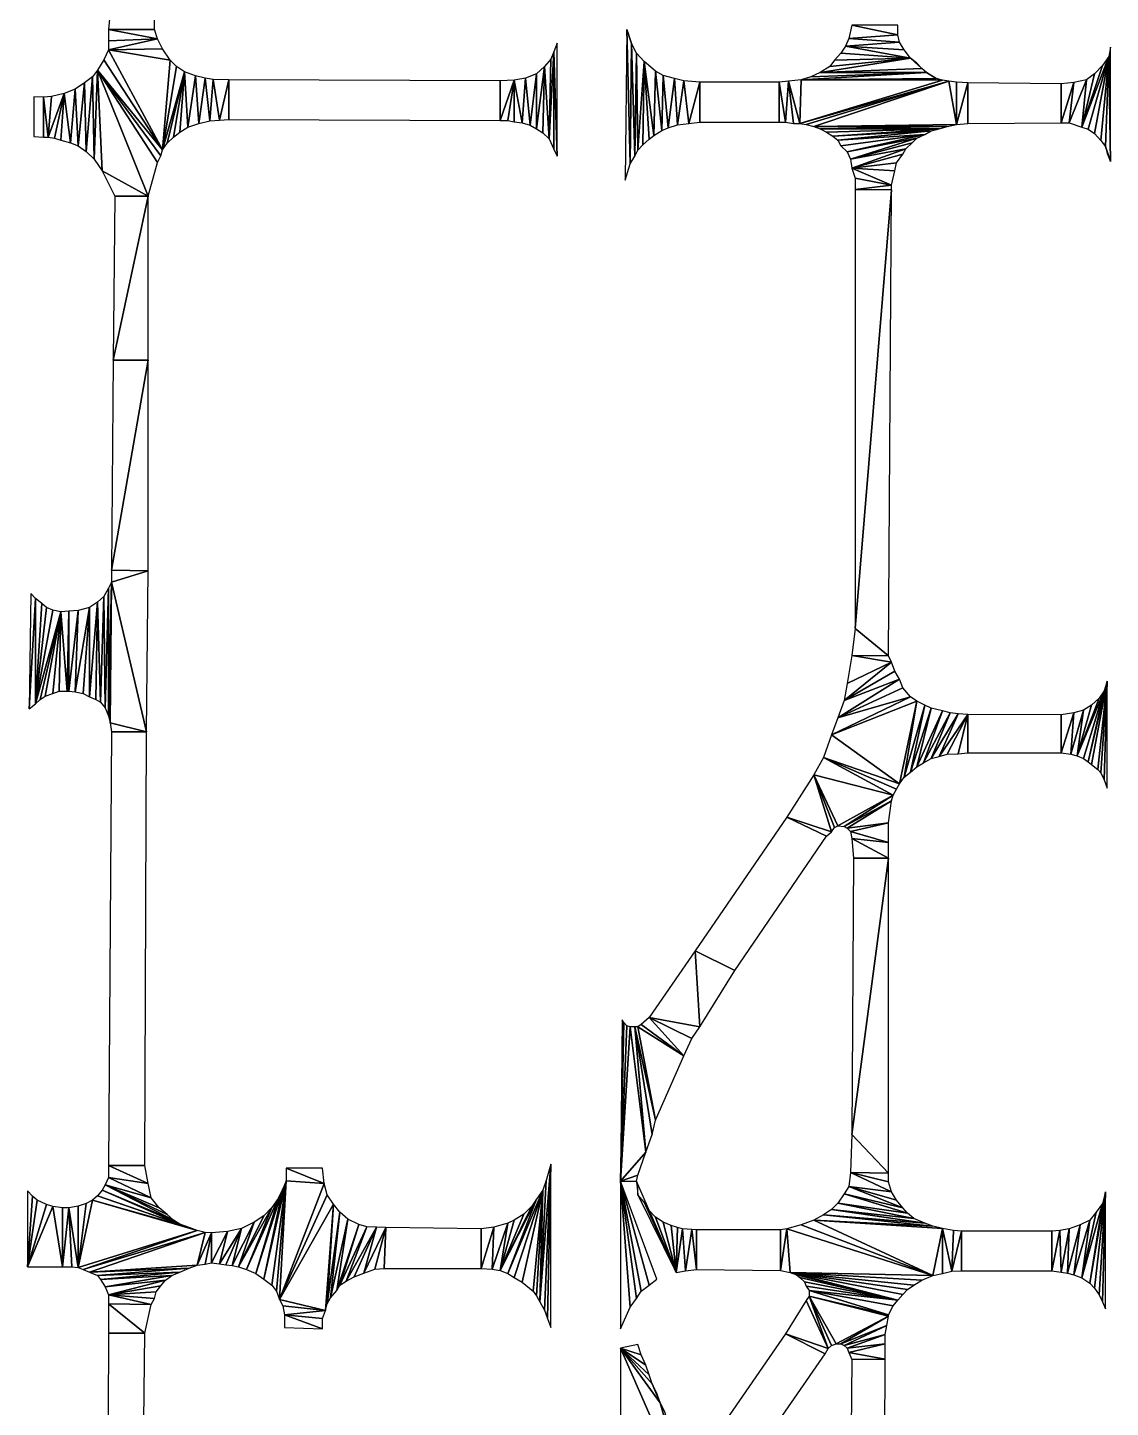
# Model space of a CAD drawing. Extents: x -35426928 to -35396732, y 11996534 to 12011444.
# Drawn here: x -35418036 to -35415304, y 12005702 to 12009182 of the extents above; entities that cross this region are included whole.
import ezdxf

# ---------------------------------------------------------------- set-up
doc = ezdxf.new("R2010")
doc.units = 0

msp = doc.modelspace()

# ---------------------------------------------------------------- linework, layer by layer
at = {"layer": 'mg_to_dxf', "color": 52}
for points in [[(-35417828, 12009222), (-35417832, 12009178), (-35417716, 12009178), (-35417716, 12009221)], [(-35417708, 12009154), (-35417708, 12009154), (-35417716, 12009178), (-35417832, 12009178)], [(-35417708, 12009154), (-35417708, 12009154), (-35417832, 12009178), (-35417832, 12009149)], [(-35416516, 12008839), (-35416516, 12008839), (-35416524, 12009178), (-35416528, 12008798)], [(-35416512, 12009142), (-35416512, 12009142), (-35416520, 12009168), (-35416524, 12009178)], [(-35416512, 12009142), (-35416512, 12009142), (-35416524, 12009178), (-35416516, 12008839)], [(-35415840, 12009164), (-35415840, 12009164), (-35415956, 12009189), (-35415964, 12009155)], [(-35415840, 12009164), (-35415840, 12009164), (-35415840, 12009189), (-35415956, 12009189)], [(-35417832, 12009126), (-35417832, 12009126), (-35417696, 12009129), (-35417708, 12009154)], [(-35417832, 12009126), (-35417832, 12009126), (-35417708, 12009154), (-35417832, 12009149)], [(-35416708, 12009121), (-35416708, 12009121), (-35416700, 12008858), (-35416700, 12009143)], [(-35416504, 12008858), (-35416504, 12008858), (-35416512, 12009142), (-35416516, 12008839)], [(-35416500, 12009118), (-35416500, 12009118), (-35416512, 12009142), (-35416504, 12008858)], [(-35415808, 12009105), (-35415808, 12009105), (-35415972, 12009136), (-35415984, 12009118)], [(-35415836, 12009146), (-35415836, 12009146), (-35415964, 12009155), (-35415972, 12009136)], [(-35415824, 12009126), (-35415824, 12009126), (-35415836, 12009146), (-35415972, 12009136)], [(-35415808, 12009105), (-35415808, 12009105), (-35415824, 12009126), (-35415972, 12009136)], [(-35415836, 12009146), (-35415836, 12009146), (-35415840, 12009164), (-35415964, 12009155)], [(-35415308, 12009110), (-35415308, 12009110), (-35415304, 12008845), (-35415304, 12009133)], [(-35417844, 12009101), (-35417844, 12009101), (-35417860, 12009075), (-35417696, 12008874)], [(-35417844, 12009101), (-35417844, 12009101), (-35417696, 12008874), (-35417832, 12009126)], [(-35417832, 12009126), (-35417832, 12009126), (-35417676, 12009100), (-35417696, 12009129)], [(-35417832, 12009126), (-35417832, 12009126), (-35417696, 12008874), (-35417676, 12009100)], [(-35417676, 12009100), (-35417676, 12009100), (-35417696, 12008874), (-35417660, 12009084)], [(-35416732, 12009084), (-35416732, 12009084), (-35416720, 12008902), (-35416716, 12009103)], [(-35416720, 12008902), (-35416720, 12008902), (-35416708, 12008876), (-35416708, 12009121)], [(-35416720, 12008902), (-35416720, 12008902), (-35416708, 12009121), (-35416716, 12009103)], [(-35416708, 12008876), (-35416708, 12008876), (-35416700, 12008858), (-35416708, 12009121)], [(-35416504, 12008858), (-35416504, 12008858), (-35416496, 12008873), (-35416500, 12009118)], [(-35416480, 12009097), (-35416480, 12009097), (-35416500, 12009118), (-35416496, 12008873)], [(-35415780, 12009079), (-35415780, 12009079), (-35415808, 12009105), (-35416036, 12009069)], [(-35416036, 12009069), (-35416036, 12009069), (-35415808, 12009105), (-35416012, 12009084)], [(-35415808, 12009105), (-35415808, 12009105), (-35416000, 12009100), (-35416012, 12009084)], [(-35415808, 12009105), (-35415808, 12009105), (-35415984, 12009118), (-35416000, 12009100)], [(-35415780, 12009079), (-35415780, 12009079), (-35415792, 12009093), (-35415808, 12009105)], [(-35415308, 12009110), (-35415308, 12009110), (-35415324, 12009087), (-35415376, 12008931)], [(-35415308, 12009110), (-35415308, 12009110), (-35415376, 12008931), (-35415360, 12008926)], [(-35415308, 12009110), (-35415308, 12009110), (-35415360, 12008926), (-35415344, 12008915)], [(-35415308, 12009110), (-35415308, 12009110), (-35415344, 12008915), (-35415328, 12008898)], [(-35415316, 12008883), (-35415316, 12008883), (-35415308, 12009110), (-35415328, 12008898)], [(-35415316, 12008883), (-35415316, 12008883), (-35415304, 12008845), (-35415308, 12009110)], [(-35417868, 12008851), (-35417868, 12008851), (-35417860, 12009075), (-35417872, 12009058)], [(-35417868, 12008851), (-35417868, 12008851), (-35417848, 12008821), (-35417860, 12009075)], [(-35417848, 12008821), (-35417848, 12008821), (-35417732, 12008757), (-35417860, 12009075)], [(-35417860, 12009075), (-35417860, 12009075), (-35417732, 12008757), (-35417708, 12008842)], [(-35417860, 12009075), (-35417860, 12009075), (-35417708, 12008842), (-35417700, 12008859)], [(-35417696, 12008874), (-35417696, 12008874), (-35417860, 12009075), (-35417700, 12008859)], [(-35417660, 12009084), (-35417660, 12009084), (-35417696, 12008874), (-35417640, 12009071)], [(-35417696, 12008874), (-35417696, 12008874), (-35417684, 12008891), (-35417640, 12009071)], [(-35417684, 12008891), (-35417684, 12008891), (-35417668, 12008906), (-35417640, 12009071)], [(-35417668, 12008906), (-35417668, 12008906), (-35417652, 12008919), (-35417640, 12009071)], [(-35417652, 12008919), (-35417652, 12008919), (-35417632, 12008931), (-35417640, 12009071)], [(-35417632, 12008931), (-35417632, 12008931), (-35417612, 12009061), (-35417640, 12009071)], [(-35416768, 12008936), (-35416768, 12008936), (-35416752, 12009066), (-35416780, 12009055)], [(-35416768, 12008936), (-35416768, 12008936), (-35416752, 12008927), (-35416752, 12009066)], [(-35416752, 12008927), (-35416752, 12008927), (-35416736, 12008917), (-35416732, 12009084)], [(-35416752, 12008927), (-35416752, 12008927), (-35416732, 12009084), (-35416752, 12009066)], [(-35416736, 12008917), (-35416736, 12008917), (-35416720, 12008902), (-35416732, 12009084)], [(-35416484, 12008887), (-35416484, 12008887), (-35416480, 12009097), (-35416496, 12008873)], [(-35416484, 12008887), (-35416484, 12008887), (-35416468, 12008901), (-35416480, 12009097)], [(-35416468, 12008901), (-35416468, 12008901), (-35416456, 12008910), (-35416480, 12009097)], [(-35416456, 12008910), (-35416456, 12008910), (-35416452, 12009073), (-35416480, 12009097)], [(-35416456, 12008910), (-35416456, 12008910), (-35416436, 12008923), (-35416452, 12009073)], [(-35416436, 12008923), (-35416436, 12008923), (-35416432, 12009062), (-35416452, 12009073)], [(-35415744, 12009054), (-35415744, 12009054), (-35415768, 12009069), (-35416084, 12009051)], [(-35416084, 12009051), (-35416084, 12009051), (-35415768, 12009069), (-35416060, 12009058)], [(-35415768, 12009069), (-35415768, 12009069), (-35416036, 12009069), (-35416060, 12009058)], [(-35415768, 12009069), (-35415768, 12009069), (-35415780, 12009079), (-35416036, 12009069)], [(-35415744, 12009054), (-35415744, 12009054), (-35415756, 12009062), (-35415768, 12009069)], [(-35415324, 12009087), (-35415324, 12009087), (-35415344, 12009066), (-35415376, 12008931)], [(-35415344, 12009066), (-35415344, 12009066), (-35415364, 12009051), (-35415376, 12008931)], [(-35417908, 12008884), (-35417908, 12008884), (-35417892, 12009043), (-35417916, 12009027)], [(-35417908, 12008884), (-35417908, 12008884), (-35417888, 12008870), (-35417892, 12009043)], [(-35417888, 12008870), (-35417888, 12008870), (-35417872, 12009058), (-35417892, 12009043)], [(-35417888, 12008870), (-35417888, 12008870), (-35417868, 12008851), (-35417872, 12009058)], [(-35417632, 12008931), (-35417632, 12008931), (-35417604, 12008941), (-35417612, 12009061)], [(-35417604, 12008941), (-35417604, 12008941), (-35417588, 12009055), (-35417612, 12009061)], [(-35417604, 12008941), (-35417604, 12008941), (-35417576, 12008947), (-35417588, 12009055)], [(-35417576, 12008947), (-35417576, 12008947), (-35417568, 12009052), (-35417588, 12009055)], [(-35417576, 12008947), (-35417576, 12008947), (-35417552, 12008949), (-35417568, 12009052)], [(-35417552, 12008949), (-35417552, 12008949), (-35417528, 12009051), (-35417568, 12009052)], [(-35417552, 12008949), (-35417552, 12008949), (-35417528, 12008951), (-35417528, 12009051)], [(-35416844, 12009048), (-35417528, 12009051), (-35417528, 12008951), (-35416844, 12008948)], [(-35416808, 12009050), (-35416808, 12009050), (-35416844, 12009048), (-35416844, 12008948)], [(-35416808, 12009050), (-35416808, 12009050), (-35416844, 12008948), (-35416824, 12008948)], [(-35416808, 12008945), (-35416808, 12008945), (-35416808, 12009050), (-35416824, 12008948)], [(-35416788, 12008942), (-35416788, 12008942), (-35416780, 12009055), (-35416808, 12009050)], [(-35416788, 12008942), (-35416788, 12008942), (-35416808, 12009050), (-35416808, 12008945)], [(-35416788, 12008942), (-35416788, 12008942), (-35416768, 12008936), (-35416780, 12009055)], [(-35416436, 12008923), (-35416436, 12008923), (-35416420, 12008930), (-35416432, 12009062)], [(-35416420, 12008930), (-35416420, 12008930), (-35416404, 12009054), (-35416432, 12009062)], [(-35416420, 12008930), (-35416420, 12008930), (-35416396, 12008937), (-35416404, 12009054)], [(-35416396, 12008937), (-35416396, 12008937), (-35416380, 12009048), (-35416404, 12009054)], [(-35416396, 12008937), (-35416396, 12008937), (-35416368, 12008941), (-35416380, 12009048)], [(-35416368, 12008941), (-35416368, 12008941), (-35416340, 12009045), (-35416380, 12009048)], [(-35416368, 12008941), (-35416368, 12008941), (-35416340, 12008944), (-35416340, 12009045)], [(-35416140, 12009045), (-35416340, 12009045), (-35416340, 12008944), (-35416140, 12008944)], [(-35416116, 12009047), (-35416116, 12009047), (-35416140, 12009045), (-35416124, 12008944)], [(-35416124, 12008944), (-35416124, 12008944), (-35416140, 12009045), (-35416140, 12008944)], [(-35416104, 12008941), (-35416104, 12008941), (-35416116, 12009047), (-35416124, 12008944)], [(-35416088, 12008941), (-35416088, 12008941), (-35416084, 12009051), (-35416116, 12009047)], [(-35416088, 12008941), (-35416088, 12008941), (-35416116, 12009047), (-35416104, 12008941)], [(-35415728, 12009050), (-35415728, 12009050), (-35416084, 12009051), (-35416088, 12008941)], [(-35415712, 12009047), (-35415712, 12009047), (-35415728, 12009050), (-35416088, 12008941)], [(-35415712, 12009047), (-35415712, 12009047), (-35416088, 12008941), (-35416072, 12008938)], [(-35415728, 12009050), (-35415728, 12009050), (-35415744, 12009054), (-35416084, 12009051)], [(-35416072, 12008938), (-35416072, 12008938), (-35416052, 12008933), (-35415712, 12009047)], [(-35416052, 12008933), (-35416052, 12008933), (-35415692, 12008938), (-35415712, 12009047)], [(-35415712, 12009047), (-35415712, 12009047), (-35415692, 12008938), (-35415692, 12009045)], [(-35415692, 12008938), (-35415692, 12008938), (-35415664, 12009043), (-35415692, 12009045)], [(-35415692, 12008938), (-35415692, 12008938), (-35415664, 12008941), (-35415664, 12009043)], [(-35415664, 12008941), (-35415428, 12008942), (-35415428, 12009041), (-35415664, 12009043)], [(-35415396, 12009044), (-35415396, 12009044), (-35415428, 12009041), (-35415428, 12008942)], [(-35415396, 12009044), (-35415396, 12009044), (-35415428, 12008942), (-35415408, 12008942)], [(-35415364, 12009051), (-35415364, 12009051), (-35415396, 12009044), (-35415408, 12008942)], [(-35415364, 12009051), (-35415364, 12009051), (-35415408, 12008942), (-35415376, 12008931)], [(-35417996, 12009007), (-35418020, 12009008), (-35418020, 12008908), (-35417996, 12008906)], [(-35417976, 12009009), (-35417976, 12009009), (-35417996, 12009007), (-35417984, 12008906)], [(-35417984, 12008906), (-35417984, 12008906), (-35417996, 12009007), (-35417996, 12008906)], [(-35417944, 12009016), (-35417944, 12009016), (-35417976, 12009009), (-35417984, 12008906)], [(-35417944, 12009016), (-35417944, 12009016), (-35417984, 12008906), (-35417968, 12008904)], [(-35417952, 12008899), (-35417952, 12008899), (-35417944, 12009016), (-35417968, 12008904)], [(-35417952, 12008899), (-35417952, 12008899), (-35417928, 12008892), (-35417944, 12009016)], [(-35417928, 12008892), (-35417928, 12008892), (-35417916, 12009027), (-35417944, 12009016)], [(-35417928, 12008892), (-35417928, 12008892), (-35417908, 12008884), (-35417916, 12009027)], [(-35415716, 12008933), (-35415716, 12008933), (-35415692, 12008938), (-35416052, 12008933)], [(-35415716, 12008933), (-35415716, 12008933), (-35416052, 12008933), (-35416036, 12008927)], [(-35415736, 12008927), (-35415736, 12008927), (-35415716, 12008933), (-35416036, 12008927)], [(-35415736, 12008927), (-35415736, 12008927), (-35416036, 12008927), (-35416020, 12008919)], [(-35415736, 12008927), (-35415736, 12008927), (-35416020, 12008919), (-35416004, 12008909)], [(-35415756, 12008922), (-35415756, 12008922), (-35415736, 12008927), (-35416004, 12008909)], [(-35415756, 12008922), (-35415756, 12008922), (-35416004, 12008909), (-35415992, 12008899)], [(-35415772, 12008913), (-35415772, 12008913), (-35415756, 12008922), (-35415992, 12008899)], [(-35415772, 12008913), (-35415772, 12008913), (-35415992, 12008899), (-35415984, 12008884)], [(-35415772, 12008913), (-35415772, 12008913), (-35415984, 12008884), (-35415968, 12008869)], [(-35415792, 12008904), (-35415792, 12008904), (-35415772, 12008913), (-35415968, 12008869)], [(-35415792, 12008904), (-35415792, 12008904), (-35415968, 12008869), (-35415960, 12008851)], [(-35415804, 12008892), (-35415804, 12008892), (-35415792, 12008904), (-35415960, 12008851)], [(-35415820, 12008877), (-35415820, 12008877), (-35415804, 12008892), (-35415960, 12008851)], [(-35415820, 12008877), (-35415820, 12008877), (-35415960, 12008851), (-35415956, 12008828)], [(-35415820, 12008877), (-35415820, 12008877), (-35415956, 12008828), (-35415828, 12008863)], [(-35415956, 12008828), (-35415956, 12008828), (-35415844, 12008841), (-35415828, 12008863)], [(-35415316, 12008883), (-35415316, 12008883), (-35415312, 12008865), (-35415304, 12008845)], [(-35417848, 12008821), (-35417848, 12008821), (-35417816, 12008757), (-35417732, 12008757)], [(-35415956, 12008828), (-35415956, 12008828), (-35415848, 12008821), (-35415844, 12008841)], [(-35415956, 12008828), (-35415956, 12008828), (-35415948, 12008803), (-35415856, 12008785)], [(-35415956, 12008828), (-35415956, 12008828), (-35415856, 12008785), (-35415848, 12008821)], [(-35415948, 12008803), (-35415948, 12008803), (-35415948, 12008774), (-35415856, 12008785)], [(-35415856, 12008785), (-35415856, 12008785), (-35415948, 12008774), (-35415856, 12008773)], [(-35417816, 12008757), (-35417816, 12008757), (-35417820, 12008344), (-35417732, 12008757)], [(-35417732, 12008757), (-35417732, 12008757), (-35417820, 12008344), (-35417732, 12008344)], [(-35415948, 12007667), (-35415948, 12007667), (-35415856, 12008773), (-35415948, 12008774)], [(-35415948, 12007667), (-35415948, 12007667), (-35415864, 12007598), (-35415856, 12008773)], [(-35417732, 12008344), (-35417732, 12008344), (-35417820, 12008344), (-35417824, 12007814)], [(-35417732, 12008344), (-35417732, 12008344), (-35417824, 12007814), (-35417732, 12007812)], [(-35417824, 12007784), (-35417824, 12007784), (-35417732, 12007812), (-35417824, 12007814)], [(-35417824, 12007784), (-35417824, 12007784), (-35417736, 12007406), (-35417732, 12007812)], [(-35417832, 12007447), (-35417832, 12007447), (-35417828, 12007429), (-35417824, 12007784)], [(-35417832, 12007447), (-35417832, 12007447), (-35417824, 12007784), (-35417832, 12007769)], [(-35417828, 12007429), (-35417828, 12007429), (-35417736, 12007406), (-35417824, 12007784)], [(-35418032, 12007464), (-35418032, 12007464), (-35418016, 12007743), (-35418028, 12007755)], [(-35418016, 12007477), (-35418016, 12007477), (-35418016, 12007743), (-35418032, 12007464)], [(-35418000, 12007730), (-35418000, 12007730), (-35418016, 12007743), (-35418016, 12007477)], [(-35417852, 12007481), (-35417852, 12007481), (-35417844, 12007748), (-35417860, 12007733)], [(-35417852, 12007481), (-35417852, 12007481), (-35417840, 12007467), (-35417844, 12007748)], [(-35417840, 12007467), (-35417840, 12007467), (-35417832, 12007769), (-35417844, 12007748)], [(-35417840, 12007467), (-35417840, 12007467), (-35417832, 12007447), (-35417832, 12007769)], [(-35418016, 12007477), (-35418016, 12007477), (-35417988, 12007720), (-35418000, 12007730)], [(-35418016, 12007477), (-35418016, 12007477), (-35417972, 12007713), (-35417988, 12007720)], [(-35418016, 12007477), (-35418016, 12007477), (-35417952, 12007709), (-35417972, 12007713)], [(-35418004, 12007488), (-35418004, 12007488), (-35417952, 12007709), (-35418016, 12007477)], [(-35418004, 12007488), (-35418004, 12007488), (-35417992, 12007496), (-35417952, 12007709)], [(-35417992, 12007496), (-35417992, 12007496), (-35417972, 12007503), (-35417952, 12007709)], [(-35417972, 12007503), (-35417972, 12007503), (-35417956, 12007509), (-35417952, 12007709)], [(-35417956, 12007509), (-35417956, 12007509), (-35417936, 12007509), (-35417952, 12007709)], [(-35417952, 12007709), (-35417952, 12007709), (-35417936, 12007509), (-35417932, 12007711)], [(-35417932, 12007509), (-35417932, 12007509), (-35417932, 12007711), (-35417936, 12007509)], [(-35417916, 12007507), (-35417916, 12007507), (-35417908, 12007712), (-35417932, 12007509)], [(-35417908, 12007712), (-35417908, 12007712), (-35417932, 12007711), (-35417932, 12007509)], [(-35417896, 12007503), (-35417896, 12007503), (-35417880, 12007720), (-35417916, 12007507)], [(-35417880, 12007720), (-35417880, 12007720), (-35417908, 12007712), (-35417916, 12007507)], [(-35417896, 12007503), (-35417896, 12007503), (-35417880, 12007495), (-35417880, 12007720)], [(-35417860, 12007733), (-35417860, 12007733), (-35417880, 12007495), (-35417864, 12007488)], [(-35417880, 12007495), (-35417880, 12007495), (-35417860, 12007733), (-35417880, 12007720)], [(-35417864, 12007488), (-35417864, 12007488), (-35417852, 12007481), (-35417860, 12007733)], [(-35415948, 12007667), (-35415948, 12007667), (-35415956, 12007599), (-35415864, 12007598)], [(-35415848, 12007559), (-35415848, 12007559), (-35415856, 12007582), (-35415976, 12007485)], [(-35415976, 12007485), (-35415976, 12007485), (-35415856, 12007582), (-35415968, 12007528)], [(-35415968, 12007528), (-35415968, 12007528), (-35415856, 12007582), (-35415956, 12007599)], [(-35415956, 12007599), (-35415956, 12007599), (-35415856, 12007582), (-35415864, 12007598)], [(-35415828, 12007517), (-35415828, 12007517), (-35415836, 12007539), (-35415992, 12007442)], [(-35415992, 12007442), (-35415992, 12007442), (-35415836, 12007539), (-35415976, 12007485)], [(-35415976, 12007485), (-35415976, 12007485), (-35415836, 12007539), (-35415848, 12007559)], [(-35415312, 12007534), (-35415312, 12007534), (-35415320, 12007510), (-35415360, 12007331)], [(-35415312, 12007534), (-35415312, 12007534), (-35415360, 12007331), (-35415352, 12007324)], [(-35415312, 12007534), (-35415312, 12007534), (-35415352, 12007324), (-35415336, 12007311)], [(-35415312, 12007534), (-35415312, 12007534), (-35415336, 12007311), (-35415328, 12007303)], [(-35415320, 12007285), (-35415320, 12007285), (-35415312, 12007534), (-35415328, 12007303)], [(-35415320, 12007285), (-35415320, 12007285), (-35415312, 12007264), (-35415312, 12007534)], [(-35415808, 12007495), (-35415808, 12007495), (-35415828, 12007517), (-35415992, 12007442)], [(-35415320, 12007510), (-35415320, 12007510), (-35415332, 12007491), (-35415388, 12007346)], [(-35415320, 12007510), (-35415320, 12007510), (-35415388, 12007346), (-35415372, 12007339)], [(-35415320, 12007510), (-35415320, 12007510), (-35415372, 12007339), (-35415360, 12007331)], [(-35415792, 12007484), (-35415792, 12007484), (-35415808, 12007495), (-35416008, 12007399)], [(-35415808, 12007495), (-35415808, 12007495), (-35415992, 12007442), (-35416008, 12007399)], [(-35415792, 12007484), (-35415792, 12007484), (-35416008, 12007399), (-35415836, 12007275)], [(-35415824, 12007292), (-35415824, 12007292), (-35415792, 12007484), (-35415836, 12007275)], [(-35415772, 12007474), (-35415772, 12007474), (-35415792, 12007484), (-35415824, 12007292)], [(-35415808, 12007305), (-35415808, 12007305), (-35415772, 12007474), (-35415824, 12007292)], [(-35415756, 12007466), (-35415756, 12007466), (-35415772, 12007474), (-35415808, 12007305)], [(-35415792, 12007318), (-35415792, 12007318), (-35415756, 12007466), (-35415808, 12007305)], [(-35415728, 12007459), (-35415728, 12007459), (-35415756, 12007466), (-35415792, 12007318)], [(-35415332, 12007491), (-35415332, 12007491), (-35415352, 12007474), (-35415388, 12007346)], [(-35415352, 12007474), (-35415352, 12007474), (-35415372, 12007461), (-35415388, 12007346)], [(-35417828, 12007429), (-35417828, 12007429), (-35417824, 12007406), (-35417736, 12007406)], [(-35415776, 12007328), (-35415776, 12007328), (-35415728, 12007459), (-35415792, 12007318)], [(-35415708, 12007454), (-35415708, 12007454), (-35415728, 12007459), (-35415776, 12007328)], [(-35415756, 12007339), (-35415756, 12007339), (-35415708, 12007454), (-35415776, 12007328)], [(-35415688, 12007452), (-35415688, 12007452), (-35415708, 12007454), (-35415756, 12007339)], [(-35415736, 12007344), (-35415736, 12007344), (-35415688, 12007452), (-35415756, 12007339)], [(-35415664, 12007450), (-35415664, 12007450), (-35415688, 12007452), (-35415736, 12007344)], [(-35415716, 12007350), (-35415716, 12007350), (-35415664, 12007450), (-35415736, 12007344)], [(-35415716, 12007350), (-35415716, 12007350), (-35415688, 12007351), (-35415664, 12007450)], [(-35415664, 12007450), (-35415664, 12007450), (-35415688, 12007351), (-35415664, 12007353)], [(-35415664, 12007353), (-35415428, 12007353), (-35415428, 12007449), (-35415664, 12007450)], [(-35415396, 12007454), (-35415396, 12007454), (-35415428, 12007449), (-35415428, 12007353)], [(-35415396, 12007454), (-35415396, 12007454), (-35415428, 12007353), (-35415404, 12007350)], [(-35415388, 12007346), (-35415388, 12007346), (-35415372, 12007461), (-35415404, 12007350)], [(-35415372, 12007461), (-35415372, 12007461), (-35415396, 12007454), (-35415404, 12007350)], [(-35417824, 12007406), (-35417832, 12006313), (-35417740, 12006313), (-35417736, 12007406)], [(-35415836, 12007275), (-35415836, 12007275), (-35416008, 12007399), (-35416028, 12007342)], [(-35416028, 12007342), (-35416028, 12007342), (-35416052, 12007298), (-35415852, 12007247)], [(-35415836, 12007275), (-35415836, 12007275), (-35416028, 12007342), (-35415844, 12007262)], [(-35416028, 12007342), (-35416028, 12007342), (-35415852, 12007247), (-35415844, 12007262)], [(-35416052, 12007298), (-35416052, 12007298), (-35416120, 12007191), (-35416008, 12007154)], [(-35415992, 12007169), (-35415992, 12007169), (-35416052, 12007298), (-35416000, 12007165)], [(-35415852, 12007247), (-35415852, 12007247), (-35416052, 12007298), (-35415992, 12007169)], [(-35416000, 12007165), (-35416000, 12007165), (-35416052, 12007298), (-35416008, 12007154)], [(-35415976, 12007168), (-35415976, 12007168), (-35415852, 12007247), (-35415992, 12007169)], [(-35415856, 12007232), (-35415856, 12007232), (-35415852, 12007247), (-35415976, 12007168)], [(-35415968, 12007163), (-35415968, 12007163), (-35415856, 12007232), (-35415976, 12007168)], [(-35415864, 12007177), (-35415864, 12007177), (-35415856, 12007232), (-35415968, 12007163)], [(-35416120, 12007191), (-35416352, 12006854), (-35416252, 12006804), (-35416020, 12007143)], [(-35416008, 12007154), (-35416008, 12007154), (-35416120, 12007191), (-35416020, 12007143)], [(-35415960, 12007155), (-35415960, 12007155), (-35415864, 12007177), (-35415968, 12007163)], [(-35415864, 12007127), (-35415864, 12007127), (-35415864, 12007177), (-35415960, 12007155)], [(-35415956, 12007137), (-35415956, 12007137), (-35415864, 12007127), (-35415960, 12007155)], [(-35415956, 12007137), (-35415956, 12007137), (-35415952, 12007088), (-35415864, 12007088)], [(-35415956, 12007137), (-35415956, 12007137), (-35415864, 12007088), (-35415864, 12007127)], [(-35415956, 12006391), (-35415956, 12006391), (-35415864, 12007088), (-35415952, 12007088)], [(-35415956, 12006391), (-35415956, 12006391), (-35415864, 12006293), (-35415864, 12007088)], [(-35416352, 12006854), (-35416352, 12006854), (-35416468, 12006686), (-35416340, 12006662)], [(-35416252, 12006804), (-35416252, 12006804), (-35416352, 12006854), (-35416340, 12006662)], [(-35416532, 12006673), (-35416532, 12006673), (-35416536, 12006680), (-35416540, 12006273)], [(-35416532, 12006673), (-35416532, 12006673), (-35416540, 12006273), (-35416524, 12006665)], [(-35416540, 12006273), (-35416540, 12006273), (-35416516, 12006662), (-35416524, 12006665)], [(-35416516, 12006662), (-35416516, 12006662), (-35416540, 12006273), (-35416476, 12006346)], [(-35416516, 12006662), (-35416516, 12006662), (-35416476, 12006346), (-35416504, 12006662)], [(-35416504, 12006662), (-35416504, 12006662), (-35416460, 12006391), (-35416452, 12006427)], [(-35416476, 12006346), (-35416476, 12006346), (-35416460, 12006391), (-35416504, 12006662)], [(-35416504, 12006662), (-35416504, 12006662), (-35416452, 12006427), (-35416496, 12006662)], [(-35416496, 12006662), (-35416496, 12006662), (-35416380, 12006589), (-35416488, 12006668)], [(-35416452, 12006427), (-35416452, 12006427), (-35416380, 12006589), (-35416496, 12006662)], [(-35416380, 12006589), (-35416380, 12006589), (-35416468, 12006686), (-35416488, 12006668)], [(-35416380, 12006589), (-35416380, 12006589), (-35416360, 12006633), (-35416468, 12006686)], [(-35416340, 12006662), (-35416340, 12006662), (-35416468, 12006686), (-35416360, 12006633)], [(-35415956, 12006391), (-35415956, 12006391), (-35415960, 12006295), (-35415864, 12006293)], [(-35416716, 12006316), (-35416716, 12006316), (-35416744, 12005969), (-35416732, 12005948)], [(-35416716, 12006316), (-35416716, 12006316), (-35416728, 12006275), (-35416744, 12005969)], [(-35416724, 12005927), (-35416724, 12005927), (-35416716, 12006316), (-35416732, 12005948)], [(-35416724, 12005927), (-35416724, 12005927), (-35416716, 12005904), (-35416716, 12006316)], [(-35416540, 12006273), (-35416540, 12006273), (-35416496, 12006288), (-35416476, 12006346)], [(-35417724, 12006231), (-35417724, 12006231), (-35417832, 12006282), (-35417840, 12006264)], [(-35417732, 12006267), (-35417732, 12006267), (-35417740, 12006313), (-35417832, 12006313)], [(-35417732, 12006267), (-35417732, 12006267), (-35417832, 12006313), (-35417832, 12006282)], [(-35417724, 12006231), (-35417724, 12006231), (-35417732, 12006267), (-35417832, 12006282)], [(-35417288, 12006267), (-35417288, 12006267), (-35417292, 12006306), (-35417384, 12006306)], [(-35417288, 12006267), (-35417288, 12006267), (-35417384, 12006306), (-35417384, 12006274)], [(-35416540, 12006273), (-35416540, 12006273), (-35416500, 12006273), (-35416496, 12006288)], [(-35415960, 12006295), (-35415960, 12006295), (-35415964, 12006260), (-35415856, 12006246)], [(-35415864, 12006271), (-35415864, 12006271), (-35415960, 12006295), (-35415856, 12006246)], [(-35415864, 12006271), (-35415864, 12006271), (-35415864, 12006293), (-35415960, 12006295)], [(-35418024, 12006235), (-35418024, 12006235), (-35418036, 12006249), (-35418036, 12006057)], [(-35417652, 12006165), (-35417652, 12006165), (-35417848, 12006250), (-35417860, 12006236)], [(-35417668, 12006175), (-35417668, 12006175), (-35417840, 12006264), (-35417848, 12006250)], [(-35417652, 12006165), (-35417652, 12006165), (-35417668, 12006175), (-35417848, 12006250)], [(-35417668, 12006175), (-35417668, 12006175), (-35417684, 12006189), (-35417840, 12006264)], [(-35417684, 12006189), (-35417684, 12006189), (-35417704, 12006206), (-35417840, 12006264)], [(-35417704, 12006206), (-35417704, 12006206), (-35417724, 12006231), (-35417840, 12006264)], [(-35417392, 12006254), (-35417392, 12006254), (-35417404, 12006229), (-35417460, 12006040)], [(-35417392, 12006254), (-35417392, 12006254), (-35417460, 12006040), (-35417440, 12006026)], [(-35417384, 12006274), (-35417384, 12006274), (-35417392, 12006254), (-35417440, 12006026)], [(-35417384, 12006274), (-35417384, 12006274), (-35417440, 12006026), (-35417420, 12006011)], [(-35417384, 12006274), (-35417384, 12006274), (-35417420, 12006011), (-35417408, 12005996)], [(-35417400, 12005975), (-35417400, 12005975), (-35417384, 12006274), (-35417408, 12005996)], [(-35417400, 12005975), (-35417400, 12005975), (-35417288, 12006267), (-35417384, 12006274)], [(-35417280, 12006239), (-35417280, 12006239), (-35417288, 12006267), (-35417400, 12005975)], [(-35416736, 12006250), (-35416736, 12006250), (-35416752, 12006228), (-35416824, 12006040)], [(-35416736, 12006250), (-35416736, 12006250), (-35416824, 12006040), (-35416808, 12006030)], [(-35416736, 12006250), (-35416736, 12006250), (-35416808, 12006030), (-35416788, 12006018)], [(-35416736, 12006250), (-35416736, 12006250), (-35416788, 12006018), (-35416760, 12005996)], [(-35416736, 12006250), (-35416736, 12006250), (-35416760, 12005996), (-35416752, 12005984)], [(-35416744, 12005969), (-35416744, 12005969), (-35416736, 12006250), (-35416752, 12005984)], [(-35416744, 12005969), (-35416744, 12005969), (-35416728, 12006275), (-35416736, 12006250)], [(-35416468, 12006011), (-35416468, 12006011), (-35416540, 12006273), (-35416488, 12005996)], [(-35416468, 12006011), (-35416468, 12006011), (-35416448, 12006026), (-35416540, 12006273)], [(-35416540, 12006273), (-35416540, 12006273), (-35416500, 12005977), (-35416488, 12005996)], [(-35416540, 12006273), (-35416540, 12006273), (-35416516, 12005955), (-35416500, 12005977)], [(-35416540, 12006273), (-35416540, 12006273), (-35416540, 12005901), (-35416516, 12005955)], [(-35416496, 12006239), (-35416496, 12006239), (-35416400, 12006043), (-35416500, 12006273)], [(-35416496, 12006239), (-35416496, 12006239), (-35416496, 12006257), (-35416500, 12006273)], [(-35415964, 12006260), (-35415964, 12006260), (-35415976, 12006241), (-35415828, 12006206)], [(-35415844, 12006225), (-35415844, 12006225), (-35415964, 12006260), (-35415828, 12006206)], [(-35415856, 12006246), (-35415856, 12006246), (-35415964, 12006260), (-35415844, 12006225)], [(-35415316, 12006246), (-35415316, 12006246), (-35415324, 12006217), (-35415356, 12006016)], [(-35415316, 12006246), (-35415316, 12006246), (-35415356, 12006016), (-35415344, 12006003)], [(-35415316, 12006246), (-35415316, 12006246), (-35415344, 12006003), (-35415332, 12005986)], [(-35415324, 12005969), (-35415324, 12005969), (-35415316, 12006246), (-35415332, 12005986)], [(-35415324, 12005969), (-35415324, 12005969), (-35415316, 12005951), (-35415316, 12006246)], [(-35418024, 12006235), (-35418024, 12006235), (-35418036, 12006057), (-35418012, 12006225)], [(-35418036, 12006057), (-35418036, 12006057), (-35417988, 12006214), (-35418012, 12006225)], [(-35418036, 12006057), (-35418036, 12006057), (-35417972, 12006209), (-35417988, 12006214)], [(-35418036, 12006057), (-35418036, 12006057), (-35417948, 12006057), (-35417972, 12006209)], [(-35417972, 12006209), (-35417972, 12006209), (-35417948, 12006057), (-35417948, 12006206)], [(-35417908, 12006055), (-35417908, 12006055), (-35417908, 12006210), (-35417932, 12006206)], [(-35417608, 12006149), (-35417608, 12006149), (-35417872, 12006225), (-35417908, 12006055)], [(-35417908, 12006055), (-35417908, 12006055), (-35417872, 12006225), (-35417888, 12006217)], [(-35417908, 12006055), (-35417908, 12006055), (-35417888, 12006217), (-35417908, 12006210)], [(-35417628, 12006156), (-35417628, 12006156), (-35417860, 12006236), (-35417872, 12006225)], [(-35417608, 12006149), (-35417608, 12006149), (-35417628, 12006156), (-35417872, 12006225)], [(-35417628, 12006156), (-35417628, 12006156), (-35417652, 12006165), (-35417860, 12006236)], [(-35417404, 12006229), (-35417404, 12006229), (-35417420, 12006207), (-35417484, 12006050)], [(-35417404, 12006229), (-35417404, 12006229), (-35417484, 12006050), (-35417460, 12006040)], [(-35417264, 12006215), (-35417264, 12006215), (-35417280, 12006239), (-35417400, 12005975)], [(-35417264, 12006215), (-35417264, 12006215), (-35417400, 12005975), (-35417284, 12005947)], [(-35417280, 12005964), (-35417280, 12005964), (-35417264, 12006215), (-35417284, 12005947)], [(-35417248, 12006195), (-35417248, 12006195), (-35417264, 12006215), (-35417280, 12005964)], [(-35416752, 12006228), (-35416752, 12006228), (-35416764, 12006210), (-35416844, 12006048)], [(-35416752, 12006228), (-35416752, 12006228), (-35416844, 12006048), (-35416824, 12006040)], [(-35416764, 12006210), (-35416764, 12006210), (-35416784, 12006190), (-35416844, 12006048)], [(-35416400, 12006043), (-35416400, 12006043), (-35416480, 12006220), (-35416496, 12006239)], [(-35416400, 12006043), (-35416400, 12006043), (-35416468, 12006199), (-35416480, 12006220)], [(-35415992, 12006218), (-35415992, 12006218), (-35416008, 12006202), (-35415800, 12006179)], [(-35415976, 12006241), (-35415976, 12006241), (-35415992, 12006218), (-35415816, 12006192)], [(-35415816, 12006192), (-35415816, 12006192), (-35415992, 12006218), (-35415800, 12006179)], [(-35415828, 12006206), (-35415828, 12006206), (-35415976, 12006241), (-35415816, 12006192)], [(-35415324, 12006217), (-35415324, 12006217), (-35415340, 12006195), (-35415376, 12006029)], [(-35415324, 12006217), (-35415324, 12006217), (-35415376, 12006029), (-35415356, 12006016)], [(-35417932, 12006206), (-35417932, 12006206), (-35417948, 12006206), (-35417948, 12006057)], [(-35417932, 12006206), (-35417932, 12006206), (-35417948, 12006057), (-35417924, 12006057)], [(-35417908, 12006055), (-35417908, 12006055), (-35417932, 12006206), (-35417924, 12006057)], [(-35417420, 12006207), (-35417420, 12006207), (-35417440, 12006186), (-35417504, 12006057)], [(-35417420, 12006207), (-35417420, 12006207), (-35417504, 12006057), (-35417484, 12006050)], [(-35417440, 12006186), (-35417440, 12006186), (-35417464, 12006170), (-35417504, 12006057)], [(-35417272, 12005979), (-35417272, 12005979), (-35417248, 12006195), (-35417280, 12005964)], [(-35417228, 12006177), (-35417228, 12006177), (-35417248, 12006195), (-35417272, 12005979)], [(-35417256, 12005997), (-35417256, 12005997), (-35417228, 12006177), (-35417272, 12005979)], [(-35417200, 12006164), (-35417200, 12006164), (-35417228, 12006177), (-35417256, 12005997)], [(-35416784, 12006190), (-35416784, 12006190), (-35416808, 12006175), (-35416844, 12006048)], [(-35416808, 12006175), (-35416808, 12006175), (-35416824, 12006167), (-35416844, 12006048)], [(-35416400, 12006043), (-35416400, 12006043), (-35416452, 12006182), (-35416468, 12006199)], [(-35416400, 12006043), (-35416400, 12006043), (-35416432, 12006170), (-35416452, 12006182)], [(-35416052, 12006175), (-35416052, 12006175), (-35416084, 12006163), (-35415752, 12006035)], [(-35416028, 12006188), (-35416028, 12006188), (-35416052, 12006175), (-35415752, 12006160)], [(-35415752, 12006160), (-35415752, 12006160), (-35416052, 12006175), (-35415728, 12006154)], [(-35416052, 12006175), (-35416052, 12006175), (-35415752, 12006035), (-35415728, 12006154)], [(-35416008, 12006202), (-35416008, 12006202), (-35416028, 12006188), (-35415772, 12006167)], [(-35415772, 12006167), (-35415772, 12006167), (-35416028, 12006188), (-35415752, 12006160)], [(-35415800, 12006179), (-35415800, 12006179), (-35416008, 12006202), (-35415772, 12006167)], [(-35415356, 12006175), (-35415356, 12006175), (-35415396, 12006037), (-35415376, 12006029)], [(-35415356, 12006175), (-35415356, 12006175), (-35415380, 12006163), (-35415396, 12006037)], [(-35415340, 12006195), (-35415340, 12006195), (-35415356, 12006175), (-35415376, 12006029)], [(-35417896, 12006050), (-35417896, 12006050), (-35417608, 12006149), (-35417908, 12006055)], [(-35417588, 12006144), (-35417588, 12006144), (-35417608, 12006149), (-35417896, 12006050)], [(-35417896, 12006050), (-35417896, 12006050), (-35417880, 12006044), (-35417588, 12006144)], [(-35417880, 12006044), (-35417880, 12006044), (-35417608, 12006061), (-35417588, 12006144)], [(-35417588, 12006144), (-35417588, 12006144), (-35417608, 12006061), (-35417572, 12006143)], [(-35417608, 12006061), (-35417608, 12006061), (-35417588, 12006064), (-35417572, 12006143)], [(-35417572, 12006143), (-35417572, 12006143), (-35417588, 12006064), (-35417572, 12006067)], [(-35417532, 12006146), (-35417532, 12006146), (-35417572, 12006143), (-35417572, 12006067)], [(-35417532, 12006146), (-35417532, 12006146), (-35417572, 12006067), (-35417552, 12006065)], [(-35417496, 12006154), (-35417496, 12006154), (-35417532, 12006146), (-35417552, 12006065)], [(-35417496, 12006154), (-35417496, 12006154), (-35417552, 12006065), (-35417536, 12006062)], [(-35417520, 12006060), (-35417520, 12006060), (-35417496, 12006154), (-35417536, 12006062)], [(-35417504, 12006057), (-35417504, 12006057), (-35417464, 12006170), (-35417520, 12006060)], [(-35417464, 12006170), (-35417464, 12006170), (-35417496, 12006154), (-35417520, 12006060)], [(-35417248, 12006011), (-35417248, 12006011), (-35417200, 12006164), (-35417256, 12005997)], [(-35417180, 12006158), (-35417180, 12006158), (-35417200, 12006164), (-35417248, 12006011)], [(-35417232, 12006021), (-35417232, 12006021), (-35417180, 12006158), (-35417248, 12006011)], [(-35417156, 12006157), (-35417156, 12006157), (-35417180, 12006158), (-35417232, 12006021)], [(-35417212, 12006032), (-35417212, 12006032), (-35417156, 12006157), (-35417232, 12006021)], [(-35417188, 12006041), (-35417188, 12006041), (-35417156, 12006157), (-35417212, 12006032)], [(-35417132, 12006156), (-35417132, 12006156), (-35417156, 12006157), (-35417188, 12006041)], [(-35417160, 12006051), (-35417160, 12006051), (-35417132, 12006156), (-35417188, 12006041)], [(-35417160, 12006051), (-35417160, 12006051), (-35417136, 12006053), (-35417132, 12006156)], [(-35417136, 12006053), (-35416892, 12006053), (-35416892, 12006153), (-35417132, 12006156)], [(-35416860, 12006157), (-35416860, 12006157), (-35416892, 12006153), (-35416892, 12006053)], [(-35416860, 12006157), (-35416860, 12006157), (-35416892, 12006053), (-35416864, 12006051)], [(-35416824, 12006167), (-35416824, 12006167), (-35416860, 12006157), (-35416864, 12006051)], [(-35416824, 12006167), (-35416824, 12006167), (-35416864, 12006051), (-35416844, 12006048)], [(-35416400, 12006043), (-35416400, 12006043), (-35416412, 12006161), (-35416432, 12006170)], [(-35416400, 12006043), (-35416400, 12006043), (-35416396, 12006156), (-35416412, 12006161)], [(-35416400, 12006043), (-35416400, 12006043), (-35416384, 12006153), (-35416396, 12006156)], [(-35416400, 12006043), (-35416400, 12006043), (-35416376, 12006047), (-35416384, 12006153)], [(-35416384, 12006153), (-35416384, 12006153), (-35416376, 12006047), (-35416360, 12006151)], [(-35416376, 12006047), (-35416376, 12006047), (-35416348, 12006050), (-35416360, 12006151)], [(-35416360, 12006151), (-35416360, 12006151), (-35416348, 12006050), (-35416348, 12006150)], [(-35416348, 12006050), (-35416136, 12006048), (-35416136, 12006150), (-35416348, 12006150)], [(-35416120, 12006153), (-35416120, 12006153), (-35416136, 12006150), (-35416136, 12006048)], [(-35416120, 12006153), (-35416120, 12006153), (-35416136, 12006048), (-35416112, 12006043)], [(-35416084, 12006163), (-35416084, 12006163), (-35416120, 12006153), (-35415752, 12006035)], [(-35415752, 12006035), (-35415752, 12006035), (-35416120, 12006153), (-35416112, 12006043)], [(-35415728, 12006154), (-35415728, 12006154), (-35415752, 12006035), (-35415728, 12006040)], [(-35415728, 12006154), (-35415728, 12006154), (-35415728, 12006040), (-35415704, 12006046)], [(-35415728, 12006154), (-35415728, 12006154), (-35415704, 12006046), (-35415700, 12006149)], [(-35415704, 12006046), (-35415704, 12006046), (-35415680, 12006147), (-35415700, 12006149)], [(-35415704, 12006046), (-35415704, 12006046), (-35415680, 12006047), (-35415680, 12006147)], [(-35415680, 12006047), (-35415452, 12006047), (-35415452, 12006147), (-35415680, 12006147)], [(-35415432, 12006149), (-35415432, 12006149), (-35415452, 12006147), (-35415452, 12006047)], [(-35415432, 12006149), (-35415432, 12006149), (-35415452, 12006047), (-35415428, 12006044)], [(-35415408, 12006153), (-35415408, 12006153), (-35415432, 12006149), (-35415428, 12006044)], [(-35415408, 12006153), (-35415408, 12006153), (-35415428, 12006044), (-35415412, 12006041)], [(-35415396, 12006037), (-35415396, 12006037), (-35415380, 12006163), (-35415412, 12006041)], [(-35415380, 12006163), (-35415380, 12006163), (-35415408, 12006153), (-35415412, 12006041)], [(-35417628, 12006054), (-35417628, 12006054), (-35417608, 12006061), (-35417880, 12006044)], [(-35417628, 12006054), (-35417628, 12006054), (-35417880, 12006044), (-35417860, 12006035)], [(-35417652, 12006044), (-35417652, 12006044), (-35417628, 12006054), (-35417860, 12006035)], [(-35417652, 12006044), (-35417652, 12006044), (-35417860, 12006035), (-35417852, 12006025)], [(-35417672, 12006035), (-35417672, 12006035), (-35417652, 12006044), (-35417852, 12006025)], [(-35417672, 12006035), (-35417672, 12006035), (-35417852, 12006025), (-35417840, 12006007)], [(-35417688, 12006023), (-35417688, 12006023), (-35417672, 12006035), (-35417840, 12006007)], [(-35415752, 12006035), (-35415752, 12006035), (-35416112, 12006043), (-35415780, 12006023)], [(-35416112, 12006043), (-35416112, 12006043), (-35416096, 12006037), (-35415840, 12005973)], [(-35416112, 12006043), (-35416112, 12006043), (-35415800, 12006011), (-35415780, 12006023)], [(-35416112, 12006043), (-35416112, 12006043), (-35415816, 12006000), (-35415800, 12006011)], [(-35416112, 12006043), (-35416112, 12006043), (-35415840, 12005973), (-35415828, 12005987)], [(-35416112, 12006043), (-35416112, 12006043), (-35415828, 12005987), (-35415816, 12006000)], [(-35416096, 12006037), (-35416096, 12006037), (-35416088, 12006030), (-35415840, 12005973)], [(-35417688, 12006023), (-35417688, 12006023), (-35417840, 12006007), (-35417832, 12005986)], [(-35417700, 12006009), (-35417700, 12006009), (-35417688, 12006023), (-35417832, 12005986)], [(-35417700, 12006009), (-35417700, 12006009), (-35417832, 12005986), (-35417712, 12005994)], [(-35416088, 12006030), (-35416088, 12006030), (-35416076, 12006019), (-35415840, 12005973)], [(-35416076, 12006019), (-35416076, 12006019), (-35416072, 12006008), (-35415840, 12005973)], [(-35415840, 12005973), (-35415840, 12005973), (-35416072, 12006008), (-35416064, 12005997)], [(-35417712, 12005994), (-35417712, 12005994), (-35417832, 12005986), (-35417716, 12005977)], [(-35417832, 12005986), (-35417832, 12005986), (-35417832, 12005964), (-35417724, 12005962)], [(-35417832, 12005986), (-35417832, 12005986), (-35417724, 12005962), (-35417716, 12005977)], [(-35417284, 12005947), (-35417284, 12005947), (-35417400, 12005975), (-35417392, 12005959)], [(-35416072, 12005972), (-35416072, 12005972), (-35416124, 12005888), (-35416016, 12005851)], [(-35416064, 12005983), (-35416064, 12005983), (-35416072, 12005972), (-35416016, 12005851)], [(-35415840, 12005973), (-35415840, 12005973), (-35416064, 12005997), (-35415852, 12005959)], [(-35416064, 12005997), (-35416064, 12005997), (-35416064, 12005983), (-35415864, 12005936)], [(-35416064, 12005997), (-35416064, 12005997), (-35415864, 12005936), (-35415852, 12005959)], [(-35415864, 12005933), (-35415864, 12005933), (-35415864, 12005936), (-35416064, 12005983)], [(-35415864, 12005933), (-35415864, 12005933), (-35416064, 12005983), (-35415996, 12005863)], [(-35415996, 12005863), (-35415996, 12005863), (-35416064, 12005983), (-35416008, 12005859)], [(-35416064, 12005983), (-35416064, 12005983), (-35416016, 12005851), (-35416008, 12005859)], [(-35417832, 12005964), (-35417832, 12005964), (-35417832, 12005890), (-35417740, 12005890)], [(-35417832, 12005964), (-35417832, 12005964), (-35417740, 12005890), (-35417724, 12005962)], [(-35417284, 12005947), (-35417284, 12005947), (-35417392, 12005959), (-35417388, 12005936)], [(-35417284, 12005947), (-35417284, 12005947), (-35417388, 12005936), (-35417292, 12005927)], [(-35417388, 12005936), (-35417388, 12005936), (-35417388, 12005904), (-35417292, 12005901)], [(-35417388, 12005936), (-35417388, 12005936), (-35417292, 12005901), (-35417292, 12005927)], [(-35415984, 12005863), (-35415984, 12005863), (-35415864, 12005933), (-35415996, 12005863)], [(-35415868, 12005909), (-35415868, 12005909), (-35415864, 12005933), (-35415984, 12005863)], [(-35415976, 12005859), (-35415976, 12005859), (-35415868, 12005909), (-35415984, 12005863)], [(-35415872, 12005886), (-35415872, 12005886), (-35415868, 12005909), (-35415976, 12005859)], [(-35417752, 12004853), (-35417740, 12005890), (-35417832, 12005890), (-35417836, 12004853)], [(-35416488, 12005835), (-35416488, 12005835), (-35416496, 12005861), (-35416540, 12005852)], [(-35416124, 12005888), (-35416348, 12005563), (-35416248, 12005513), (-35416024, 12005838)], [(-35416016, 12005851), (-35416016, 12005851), (-35416124, 12005888), (-35416024, 12005838)], [(-35415968, 12005852), (-35415968, 12005852), (-35415872, 12005886), (-35415976, 12005859)], [(-35415872, 12005863), (-35415872, 12005863), (-35415872, 12005886), (-35415968, 12005852)], [(-35415964, 12005841), (-35415964, 12005841), (-35415872, 12005863), (-35415968, 12005852)], [(-35415964, 12005841), (-35415964, 12005841), (-35415872, 12005824), (-35415872, 12005863)], [(-35416440, 12005714), (-35416440, 12005714), (-35416460, 12005762), (-35416540, 12005852)], [(-35416460, 12005762), (-35416460, 12005762), (-35416468, 12005785), (-35416540, 12005852)], [(-35416440, 12005714), (-35416440, 12005714), (-35416540, 12005852), (-35416364, 12005451)], [(-35416364, 12005451), (-35416364, 12005451), (-35416540, 12005852), (-35416540, 12005453)], [(-35416540, 12005852), (-35416540, 12005852), (-35416468, 12005785), (-35416476, 12005809)], [(-35416488, 12005835), (-35416488, 12005835), (-35416540, 12005852), (-35416476, 12005809)], [(-35415964, 12005841), (-35415964, 12005841), (-35415956, 12005823), (-35415872, 12005824)], [(-35415956, 12005823), (-35415964, 12005017), (-35415876, 12005016), (-35415872, 12005824)], [(-35416440, 12005714), (-35416440, 12005714), (-35416448, 12005738), (-35416460, 12005762)], [(-35416428, 12005691), (-35416428, 12005691), (-35416440, 12005714), (-35416364, 12005451)]]:
    msp.add_3dface(points, dxfattribs=at)

doc.saveas('drawing.dxf')
